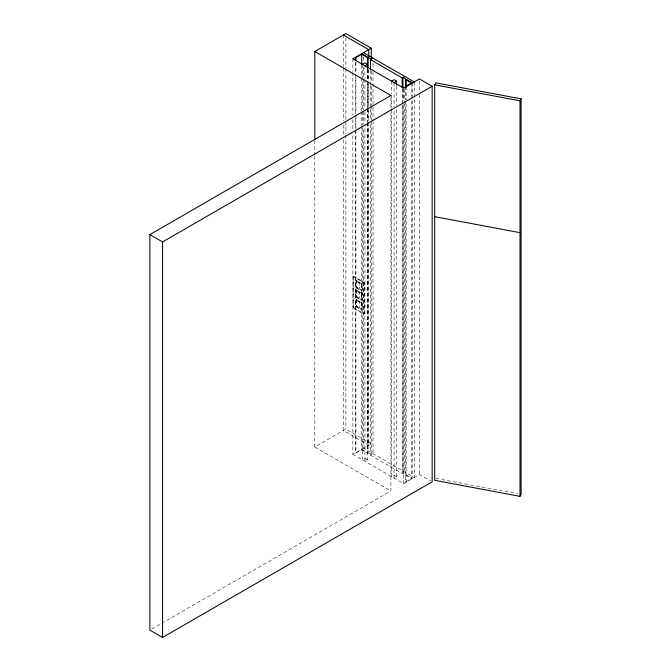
<?xml version="1.0" encoding="UTF-8"?>
<svg xmlns="http://www.w3.org/2000/svg" width="671" height="671" viewBox="0 0 671 671"><rect width="100%" height="100%" fill="white"/><g stroke="black" fill="none" stroke-linecap="round" stroke-linejoin="round"><path stroke-width="0.5" stroke-dasharray="3.35 2.52" d="M353.122 276.527L353.625 276.234L364.412 282.457L364.412 313.953L363.9 314.246L353.122 308.023L353.122 276.527L363.9 282.751L364.412 282.457M355.655 280.923L356.418 280.478L362.122 283.774L362.122 290.367L361.367 290.803L355.655 287.515L355.655 280.923L361.367 284.219L362.122 283.774M358.507 282.566L359.27 282.13L359.27 288.723L358.507 289.159M355.655 287.515L356.418 287.071L362.122 290.367M355.655 290.442L356.418 289.998L362.122 293.294L362.122 299.887L361.367 300.331L355.655 297.035L355.655 290.442L361.367 293.739L362.122 293.294M358.507 292.086L359.27 291.65L359.27 298.243L358.507 298.679M355.655 297.035L356.418 296.59L362.122 299.887M355.655 299.962L356.418 299.526L362.122 302.822L362.122 309.415L361.367 309.851L355.655 306.555L355.655 299.962L361.367 303.258L362.122 302.822M358.507 301.615L359.27 301.17L359.27 307.763L358.507 308.199M353.122 308.023L353.625 307.729L364.412 313.953M355.655 306.555L356.418 306.119L362.122 309.415M314.808 156.133L314.808 447.02L345.884 429.071L371.264 443.724L352.862 454.342L352.862 134.158M355.404 130.602L355.404 452.875L355.907 453.168L361.744 449.796L367.582 453.168L368.085 452.875L368.085 125.368M370.501 124.496L370.501 455.148L373.034 453.68L373.034 121.988M367.456 122.91L367.456 459.836L364.915 461.296L364.915 124.37M396.636 109.407L396.636 476.678L394.095 478.146L394.095 110.874M370.501 455.148L402.214 473.458L404.756 471.99L404.756 103.678M406.148 474.85L405.636 475.143L411.474 478.515L411.474 97.639M405.636 101.011L405.636 481.879L411.474 478.515M151.696 629.079L160.755 623.845M161.661 623.325L390.925 490.962L390.925 111.134M352.862 454.342L403.606 483.64L419.467 474.481L430.346 480.763M435.798 478.373L518.029 493.797M361.744 449.218L371.264 454.703L371.264 120.923M367.456 459.836L364.915 458.368L362.382 459.836L362.382 126.047M396.636 476.678L394.095 475.219L391.562 476.678L391.562 109.407M405.636 481.879L406.148 482.172L406.148 101.304M314.808 447.02L390.925 490.962M419.467 81.057L419.467 93.613M419.467 94.653L419.467 474.481M414.267 81.963L414.267 477.484L363.523 448.186L363.523 128.002M412.489 82.986L412.489 478.515L402.977 473.021L402.977 102.613M411.474 82.986L411.474 96.59M406.148 86.651L406.148 100.256M405.636 86.358L405.636 99.962M404.756 89.025L404.756 102.629M403.606 89.159L403.606 100.675M403.606 104.861L403.606 483.64M402.977 89.008L402.977 101.564M402.214 88.396L402.214 104.097M402.214 105.137L402.214 473.458M396.636 86.391L396.636 105.221M394.095 82.625L394.095 106.899M391.562 81.157L391.562 93.714M391.562 94.762L391.562 108.366M390.925 97.53L390.925 110.086M373.034 63.393L373.034 70.715M373.034 71.763L373.034 106.295M373.034 107.335L373.034 120.939M371.264 71.218L371.264 82.206M371.264 86.391L371.264 105.221M371.264 105.75L371.264 120.394M370.501 70.086L370.501 84.739M370.501 85.787L370.501 107.754M370.501 108.803L370.501 120.31M368.723 69.541L368.723 80.008M368.723 84.194L368.723 106.169M368.723 110.354L368.723 445.183L343.351 430.539L343.351 139.652M368.085 69.91L368.085 80.377M368.085 81.417L368.085 107.578M368.085 108.627L368.085 121.183M367.582 69.155L367.582 80.671M367.582 81.711L367.582 107.872M367.582 108.92L367.582 121.476M367.582 122.525L367.582 453.168M367.456 69.541L367.456 80.008M367.456 84.194L367.456 107.209M367.456 108.257L367.456 121.862M364.915 65.775L364.915 78.541M364.915 79.589L364.915 108.677M364.915 112.023L364.915 123.539M363.9 282.751L363.9 314.246M363.523 56.85L363.523 62.084M363.523 67.318L363.523 77.777M363.523 78.826L363.523 110.22M363.523 111.26L363.523 123.816M362.382 64.315L362.382 110.354M362.382 111.394L362.382 124.999M361.744 65.204L361.744 77.299M361.744 78.348L361.744 110.782M361.744 111.831L361.744 125.427M361.744 125.888L361.744 449.796M361.367 284.219L361.367 290.803M361.367 293.739L361.367 300.331M361.367 303.258L361.367 309.851M356.418 280.478L356.418 287.071M356.418 289.998L356.418 296.59M356.418 299.526L356.418 306.119M355.907 61.833L355.907 73.34M355.907 77.526L355.907 114.154M355.907 115.194L355.907 128.798M355.907 129.847L355.907 453.168M355.404 62.588L355.404 73.047M355.404 74.095L355.404 113.86M355.404 118.046L355.404 129.553M353.625 276.234L353.625 307.729M352.862 58.822L352.862 71.378M352.862 72.418L352.862 115.32M352.862 119.505L352.862 129.973M345.884 37.735L345.884 68.081M345.884 69.13L345.884 120.394M345.884 121.443L345.884 133.999M345.884 135.047L345.884 429.071M343.351 35.018L343.351 66.404M343.351 67.452L343.351 120.814M343.351 124.999L343.351 135.467M314.808 140.432L314.808 155.085M361.87 283.925L356.167 280.629L356.167 287.222L361.87 290.518L361.87 283.925M361.87 293.445L356.167 290.149L356.167 296.741L361.87 300.038L361.87 293.445M361.87 302.965L356.167 299.669L356.167 306.261L361.87 309.557L361.87 302.965"/><path stroke-width="1.01" d="M434.691 84.823L435.798 82.852L521.115 98.855L521.115 494.376L520.008 496.347L434.691 480.344L434.691 84.823L520.008 100.826L521.115 98.855M314.808 139.392L314.808 51.491L345.884 33.55L371.264 48.195L371.264 57.614M371.264 48.195L352.862 58.822L403.606 88.119L419.467 78.96L432.158 86.282L432.158 481.803L162.567 637.45L149.885 630.128L149.885 234.607L390.925 95.441L314.808 51.491M355.404 60.491L355.404 57.354L355.907 57.647L361.744 54.276L367.582 57.647L368.085 57.354L368.085 67.821M362.382 64.315L364.915 62.848L367.456 64.315L367.456 68.501M370.501 69.046L370.501 59.627L373.034 58.159M364.915 65.775L367.456 64.315M391.562 81.157L394.095 79.69L396.636 81.157L396.636 85.343M394.095 82.625L396.636 81.157M370.501 59.627L402.214 77.937L404.756 76.469M405.636 87.993L405.636 79.623L406.148 79.329L406.148 87.7M149.885 234.607L162.567 241.929L432.158 86.282M434.691 216.658L520.008 232.669M343.351 35.018L368.723 49.662L368.723 56.985M363.523 52.665L414.267 81.963M361.744 53.688L371.264 59.182M412.489 82.986L402.977 77.492L402.977 87.96M405.636 79.623L411.474 82.986L405.636 86.358L406.148 86.651M520.008 100.826L520.008 496.347M402.214 77.937L402.214 87.356M367.582 57.647L367.582 68.115M361.744 54.276L361.744 64.743M355.907 57.647L355.907 60.784M162.567 241.929L162.567 637.45"/></g></svg>
